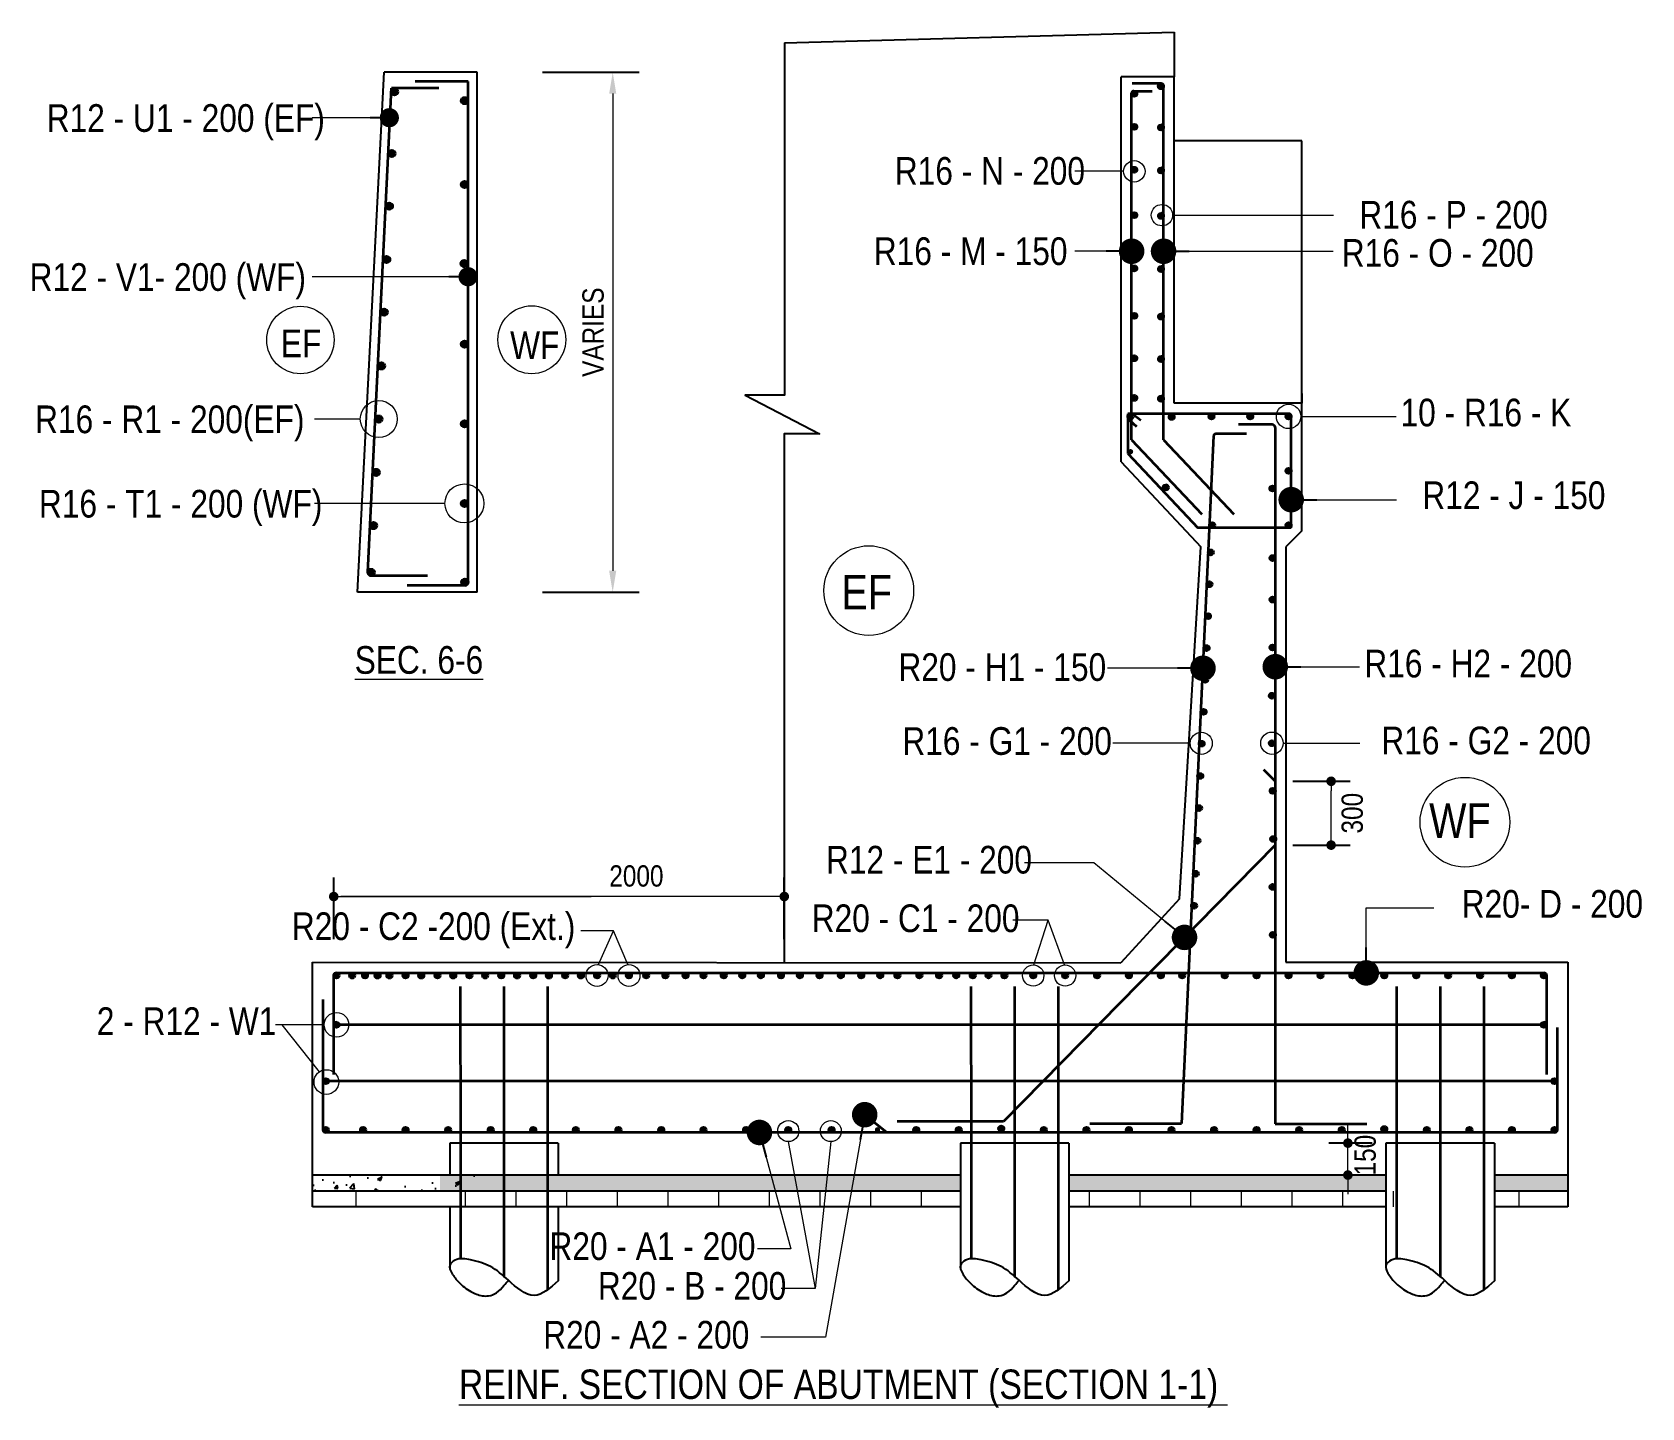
# Model space of a CAD drawing. Header units: millimetres. Extents: x -44822 to 222670, y -173707 to 25116.
# Drawn here: x 192513 to 200079, y 16215 to 22678 of the extents above; entities that cross this region are included whole.
import ezdxf

# ---------------------------------------------------------------- set-up
doc = ezdxf.new("R2010")
doc.units = ezdxf.units.MM
doc.header["$LTSCALE"] = 5
doc.header["$PDMODE"] = 2
doc.linetypes.add('DASHEDX2', pattern=[38.1, 25.4, -12.7])
doc.layers.add('Abutment W Line', color=200, linetype='Continuous')
doc.layers.add('Hatching', color=35, linetype='Continuous')
for name, color, linetype, lineweight in [('Ber', 12, 'Continuous', 35), ('Dimision', 4, 'Continuous', 13), ('Text', 7, 'Continuous', 0)]:
    doc.layers.add(name, color=color, linetype=linetype, lineweight=lineweight)
doc.styles.get("Standard").update_dxf_attribs({"font": 'ARIALN.TTF'})
doc.dimstyles.new('ISO-25', dxfattribs={"dimtxt": 75, "dimasz": 45, "dimexe": 125, "dimexo": 75.625, "dimgap": 60, "dimtad": 1, "dimdec": 0, "dimtxsty": 'Standard', "dimblk": 'DOT', "dimcen": 52.5, "dimclrd": 256, "dimclre": 256, "dimclrt": 256, "dimadec": 0, "dimazin": 0, "dimtfac": 1, "dimtdec": 0, "dimtix": 1, "dimtmove": 0, "dimatfit": 3, "dimldrblk": 'DOT', "dimfxl": 1, "dimlwd": -1, "dimarcsym": 0})

# ---------------------------------------------------------------- blocks, each defined once
blk = doc.blocks.new('_Dot')
at = {"color": 0, "linetype": 'ByBlock', "lineweight": -2}
blk.add_line((-0.5, 0), (-1, 0), dxfattribs=at)
at = {"color": 0, "linetype": 'ByBlock', "const_width": 0.5}
blk.add_lwpolyline([(-0.25, 0, 1), (0.25, 0, 1)], format="xyb", close=True, dxfattribs=at)
blk = doc.blocks.new('*D211')
at = {"layer": 'Defpoints', "color": 0, "lineweight": 50, "ltscale": 5, "transparency": 16777216}
for p in [(198697.2, 17458.4), (198830.9, 17458.4), (198830.9, 17308.4)]:
    blk.add_point(p, dxfattribs=at)
at = {"layer": 'Dimision', "ltscale": 5, "transparency": 16777216}
for p, q in [((198697.2, 17503.4), (198697.2, 17548.4)), ((198697.2, 17308.4), (198697.2, 17458.4)), ((198697.2, 17263.4), (198697.2, 17218.4))]:
    blk.add_line(p, q, dxfattribs=at)
at = {"layer": 'Dimision', "lineweight": -2, "ltscale": 5, "transparency": 16777216}
for p, q in [((198810.9, 17458.4), (198607.2, 17458.4)), ((198810.9, 17308.4), (198607.2, 17308.4))]:
    blk.add_line(p, q, dxfattribs=at)
at = {"layer": 'Dimision', "ltscale": 5, "transparency": 16777216, "xscale": 45, "yscale": 45, "zscale": 45}
for p, rotation in [((198697.2, 17458.4), 270), ((198697.2, 17308.4), 90)]:
    blk.add_blockref('_Dot', p, dxfattribs=dict(at, rotation=rotation))
at = {"layer": 'Dimision', "ltscale": 5, "transparency": 16777216, "insert": (198778.9, 17402.1), "char_height": 100, "attachment_point": 5, "rotation": 90}
blk.add_mtext('150', dxfattribs=at)
blk = doc.blocks.new('*D212')
at = {"layer": 'Defpoints', "color": 0, "lineweight": 50, "ltscale": 5, "transparency": 16777216}
for p in [(198418.6, 19158.7), (198618.4, 19158.7), (198418.6, 18858.7)]:
    blk.add_point(p, dxfattribs=at)
at = {"layer": 'Dimision', "lineweight": -2, "ltscale": 5, "transparency": 16777216}
for p, q in [((198438.6, 19158.7), (198708.4, 19158.7)), ((198438.6, 18858.7), (198708.4, 18858.7))]:
    blk.add_line(p, q, dxfattribs=at)
at = {"layer": 'Dimision', "ltscale": 5, "transparency": 16777216}
blk.add_line((198618.4, 18903.7), (198618.4, 19113.7), dxfattribs=at)
at = {"layer": 'Dimision', "ltscale": 5, "transparency": 16777216, "xscale": 45, "yscale": 45, "zscale": 45}
for p, rotation in [((198618.4, 19158.7), 90), ((198618.4, 18858.7), 270)]:
    blk.add_blockref('_Dot', p, dxfattribs=dict(at, rotation=rotation))
at = {"layer": 'Dimision', "ltscale": 5, "transparency": 16777216, "insert": (198718.2, 19008.7), "char_height": 100, "attachment_point": 5, "rotation": 90}
blk.add_mtext('300', dxfattribs=at)
blk = doc.blocks.new('*D215')
at = {"layer": 'Defpoints', "color": 0, "lineweight": 50, "ltscale": 5, "transparency": 16777216}
for p in [(196048.3, 18617.1), (193930.9, 18247.2), (196048.3, 18307)]:
    blk.add_point(p, dxfattribs=at)
at = {"layer": 'Dimision', "lineweight": -2, "ltscale": 5, "transparency": 16777216}
for p, q in [((193930.9, 18417.1), (193930.9, 18707.1)), ((196048.3, 18417.1), (196048.3, 18707.1))]:
    blk.add_line(p, q, dxfattribs=at)
at = {"layer": 'Dimision', "ltscale": 5, "transparency": 16777216}
for p, q in [((193975.9, 18617.1), (195140.3, 18617.1)), ((196003.3, 18617.1), (195566.2, 18617.1))]:
    blk.add_line(p, q, dxfattribs=at)
at = {"layer": 'Dimision', "ltscale": 5, "transparency": 16777216, "xscale": 45, "yscale": 45, "zscale": 45, "rotation": 180}
blk.add_blockref('_Dot', (193930.9, 18617.1), dxfattribs=at)
at = {"layer": 'Dimision', "ltscale": 5, "transparency": 16777216, "xscale": 45, "yscale": 45, "zscale": 45}
blk.add_blockref('_Dot', (196048.3, 18617.1), dxfattribs=at)
at = {"layer": 'Dimision', "ltscale": 5, "transparency": 16777216, "insert": (195353.3, 18713.2), "char_height": 100, "attachment_point": 5}
blk.add_mtext('2000', dxfattribs=at)
blk = doc.blocks.new('*D237')
at = {"layer": 'Defpoints', "color": 0, "lineweight": 50, "transparency": 16777216}
for p in [(194836, 22490), (194836, 20047.6), (195241.9, 20047.6)]:
    blk.add_point(p, dxfattribs=at)
at = {"layer": 'Dimision', "lineweight": -2, "transparency": 16777216}
for p, q in [((194911.6, 22490), (195366.9, 22490)), ((194911.6, 20047.6), (195366.9, 20047.6))]:
    blk.add_line(p, q, dxfattribs=at)
at = {"layer": 'Dimision', "transparency": 16777216}
blk.add_line((195241.9, 22390), (195241.9, 20147.6), dxfattribs=at)
at = {"layer": 'Dimision', "lineweight": 50, "transparency": 16777216}
for points in [[(195225.2, 22390), (195258.6, 22390), (195241.9, 22490)], [(195225.2, 20147.6), (195258.6, 20147.6), (195241.9, 20047.6)]]:
    blk.add_solid(points, dxfattribs=at)
at = {"layer": 'Dimision', "transparency": 16777216, "insert": (195150.1, 21268.8), "char_height": 100, "attachment_point": 5, "rotation": 90}
blk.add_mtext('VARIES ', dxfattribs=at)

msp = doc.modelspace()

# ---------------------------------------------------------------- hatches: boundary and pattern name
at = {"layer": 'Ber', "ltscale": 5}
for points in [[(194232.1, 22398.6, -1), (194200.8, 22398.6), (194200.9, 22400.1, -0.951986)], [(194560.7, 22356.7, -1), (194529.5, 22356.7), (194529.5, 22358.2, -0.951986)], [(194219.6, 22108.2, -1), (194188.3, 22108.2), (194188.4, 22109.7, -0.951986)], [(194560.7, 21962.9, -1), (194529.5, 21962.9), (194529.5, 21964.4, -0.951986)], [(194207.4, 21860.8, -1), (194176.1, 21860.8), (194176.2, 21862.3, -0.951986)], [(194195, 21610.1, -1), (194163.8, 21610.1), (194163.9, 21611.6, -0.951986)], [(194560, 21591, -1), (194528.8, 21591), (194528.9, 21592.6, -0.951986)], [(194182.8, 21362.5, -1), (194151.6, 21362.5), (194151.7, 21364, -0.951986)], [(194560.7, 21212.9, -1), (194529.5, 21212.9), (194529.5, 21214.4, -0.951986)], [(194170.4, 21110.1, -1), (194139.2, 21110.1), (194139.2, 21111.6, -0.951986)], [(194158.2, 20860.8, -1), (194126.9, 20860.8), (194127, 20862.3, -0.951986)], [(194560.7, 20837.9, -1), (194529.5, 20837.9), (194529.5, 20839.4, -0.951986)], [(194145.8, 20610.1, -1), (194114.6, 20610.1), (194114.6, 20611.6, -0.951986)], [(194560.6, 20464.3, -1), (194529.3, 20464.3), (194529.4, 20465.8, -0.951986)], [(194133.5, 20360, -1), (194102.3, 20360), (194102.3, 20361.6, -0.951986)], [(194122.7, 20140.5, -1), (194091.5, 20140.5), (194091.5, 20142, -0.951986)], [(194562, 20094.4, -1), (194530.8, 20094.4), (194530.8, 20096, -0.951986)]]:
    msp.add_hatch(color=256, dxfattribs=at).paths.add_polyline_path(points)
at = {"layer": 'Ber'}
for points in [[(197680.5, 22389, -1), (197705.5, 22389, -1)], [(197805.9, 22424.2, -1), (197830.9, 22424.2, -1)], [(197811.4, 22426.7, -1), (197830.4, 22426.7, -1)], [(197681, 22233.9, -1), (197706, 22233.9, -1)], [(197806.4, 22230.5, -1), (197831.4, 22230.5, -1)], [(197811.9, 22233, -1), (197830.9, 22233, -1)], [(197681, 22032, -1), (197706, 22032, -1)], [(197806.4, 22028.5, -1), (197831.4, 22028.5, -1)], [(197811.9, 22031, -1), (197830.9, 22031, -1)], [(197681, 21818.7, -1), (197706, 21818.7, -1)], [(197806.4, 21815.3, -1), (197831.4, 21815.3, -1)], [(197811.9, 21817.8, -1), (197830.9, 21817.8, -1)], [(197681, 21568.7, -1), (197706, 21568.7, -1)], [(197806.4, 21565.3, -1), (197831.4, 21565.3, -1)], [(197811.9, 21567.8, -1), (197830.9, 21567.8, -1)], [(197681, 21345.5, -1), (197706, 21345.5, -1)], [(197806.4, 21342.1, -1), (197831.4, 21342.1, -1)], [(197811.9, 21344.6, -1), (197830.9, 21344.6, -1)], [(197681, 21146.2, -1), (197706, 21146.2, -1)], [(197806.4, 21142.7, -1), (197831.4, 21142.7, -1)], [(197811.9, 21145.2, -1), (197830.9, 21145.2, -1)], [(197681, 20959.9, -1), (197706, 20959.9, -1)], [(197806.4, 20956.4, -1), (197831.4, 20956.4, -1)], [(197811.9, 20958.9, -1), (197830.9, 20958.9, -1)], [(197662.5, 20872.9, -1), (197687.5, 20872.9, -1)], [(197856.5, 20870.4, -1), (197881.5, 20870.4, -1)], [(198043.7, 20872.9, -1), (198068.7, 20872.9, -1)], [(198046.7, 20872.9, -1), (198065.7, 20872.9, -1)], [(198225.7, 20872.9, -1), (198250.7, 20872.9, -1)], [(198228.7, 20872.9, -1), (198247.7, 20872.9, -1)], [(198405.9, 20872.9, -1), (198430.9, 20872.9, -1)], [(197663.2, 20707.3, -1), (197688.2, 20707.3, -1)], [(198405.9, 20617.2, -1), (198430.9, 20617.2, -1)], [(197828.4, 20539.2, -1), (197853.4, 20539.2, -1)], [(198329.9, 20534.4, -1), (198354.9, 20534.4, -1)], [(198046.6, 20362, -1), (198071.6, 20362, -1)], [(198405.9, 20361.4, -1), (198430.9, 20361.4, -1)], [(198040.6, 20234.3, -1), (198065.6, 20234.3, -1)], [(198331.1, 20207.4, -1), (198356.1, 20207.4, -1)], [(198034, 20084.4, -1), (198059, 20084.4, -1)], [(198331.1, 20012.5, -1), (198356.1, 20012.5, -1)], [(198027.3, 19934.5, -1), (198052.3, 19934.5, -1)], [(198020.6, 19784.6, -1), (198045.6, 19784.6, -1)], [(198331.1, 19787.4, -1), (198356.1, 19787.4, -1)], [(198013.8, 19635.5, -1), (198038.8, 19635.5, -1)], [(198328, 19560.5, -1), (198353, 19560.5, -1)], [(198006.5, 19485.2, -1), (198031.5, 19485.2, -1)], [(197997.5, 19335.4, -1), (198022.5, 19335.4, -1)], [(198328, 19337.4, -1), (198353, 19337.4, -1)], [(197990.7, 19183.5, -1), (198015.7, 19183.5, -1)], [(198331.3, 19113.9, -1), (198356.3, 19113.9, -1)], [(197985.8, 19033.1, -1), (198010.8, 19033.1, -1)], [(197977.9, 18879.6, -1), (198002.9, 18879.6, -1)], [(198333.8, 18887.5, -1), (198358.8, 18887.5, -1)], [(197970.3, 18724.5, -1), (197995.3, 18724.5, -1)], [(198330.4, 18662.4, -1), (198355.4, 18662.4, -1)], [(197962, 18574.1, -1), (197987, 18574.1, -1)], [(198332.6, 18437.4, -1), (198357.6, 18437.4, -1)], [(193930.9, 18245.9, -1), (193955.9, 18245.9, -1)], [(194004.9, 18245.4, -1), (194029.9, 18245.4, -1)], [(194065.2, 18245.9, -1), (194090.2, 18245.9, -1)], [(194124.3, 18245.4, -1), (194149.3, 18245.4, -1)], [(194179.9, 18245.4, -1), (194204.9, 18245.4, -1)], [(194255.9, 18245.9, -1), (194280.9, 18245.9, -1)], [(194329.9, 18245.4, -1), (194354.9, 18245.4, -1)], [(194405.9, 18245.9, -1), (194430.9, 18245.9, -1)], [(194479.9, 18245.4, -1), (194504.9, 18245.4, -1)], [(194555.9, 18245.9, -1), (194580.9, 18245.9, -1)], [(194629.9, 18245.4, -1), (194654.9, 18245.4, -1)], [(194705.9, 18245.9, -1), (194730.9, 18245.9, -1)], [(194779.9, 18245.4, -1), (194804.9, 18245.4, -1)], [(194855.9, 18245.9, -1), (194880.9, 18245.9, -1)], [(194929.9, 18245.4, -1), (194954.9, 18245.4, -1)], [(195005.9, 18245.9, -1), (195030.9, 18245.9, -1)], [(195079.9, 18245.4, -1), (195104.9, 18245.4, -1)], [(195155.9, 18245.9, -1), (195180.9, 18245.9, -1)], [(195229.9, 18245.4, -1), (195254.9, 18245.4, -1)], [(195305.9, 18245.9, -1), (195330.9, 18245.9, -1)], [(195386.7, 18245.9, -1), (195411.7, 18245.9, -1)], [(195476.8, 18245.9, -1), (195501.8, 18245.9, -1)], [(195572.1, 18245.9, -1), (195597.1, 18245.9, -1)], [(195655.9, 18245.9, -1), (195680.9, 18245.9, -1)], [(195751.2, 18245.9, -1), (195776.2, 18245.9, -1)], [(195838.5, 18246.4, -1), (195863.5, 18246.4, -1)], [(195926, 18246.4, -1), (195951, 18246.4, -1)], [(196020.4, 18246, -1), (196045.4, 18246, -1)], [(196109.6, 18246.4, -1), (196134.6, 18246.4, -1)], [(196201.8, 18246, -1), (196226.8, 18246, -1)], [(196302.1, 18246.4, -1), (196327.1, 18246.4, -1)], [(196397.6, 18246, -1), (196422.6, 18246, -1)], [(196487, 18246.4, -1), (196512, 18246.4, -1)], [(196567.4, 18246, -1), (196592.4, 18246, -1)], [(196670.7, 18246.4, -1), (196695.7, 18246.4, -1)], [(196763.5, 18245.9, -1), (196788.5, 18245.9, -1)], [(196844.1, 18246.4, -1), (196869.1, 18246.4, -1)], [(196921.5, 18245.9, -1), (196946.5, 18245.9, -1)], [(196995.6, 18246.4, -1), (197020.6, 18246.4, -1)], [(197070.1, 18246, -1), (197095.1, 18246, -1)], [(197205.9, 18245.9, -1), (197230.9, 18245.9, -1)], [(197355.9, 18245.9, -1), (197380.9, 18245.9, -1)], [(197505.9, 18245.9, -1), (197530.9, 18245.9, -1)], [(197655.9, 18245.9, -1), (197680.9, 18245.9, -1)], [(197805.9, 18245.9, -1), (197830.9, 18245.9, -1)], [(197905.9, 18245.9, -1), (197930.9, 18245.9, -1)], [(198105.9, 18245.9, -1), (198130.9, 18245.9, -1)], [(198255.9, 18245.9, -1), (198280.9, 18245.9, -1)], [(198405.9, 18245.9, -1), (198430.9, 18245.9, -1)], [(198555.9, 18245.9, -1), (198580.9, 18245.9, -1)], [(198705.9, 18245.9, -1), (198730.9, 18245.9, -1)], [(198855.9, 18245.9, -1), (198880.9, 18245.9, -1)], [(199005.9, 18245.9, -1), (199030.9, 18245.9, -1)], [(199155.9, 18245.9, -1), (199180.9, 18245.9, -1)], [(199305.9, 18245.9, -1), (199330.9, 18245.9, -1)], [(199455.9, 18245.9, -1), (199480.9, 18245.9, -1)], [(199605.9, 18245.9, -1), (199630.9, 18245.9, -1)], [(193956.4, 18014.4, -1), (193931.4, 18014.4, -1)], [(199605.4, 18014.4, 1), (199630.4, 18014.4, 1)], [(193906.7, 17749.8, -1), (193881.7, 17749.8, -1)], [(199655.1, 17749.8, 1), (199680.1, 17749.8, 1)], [(193880.9, 17521, -1), (193905.9, 17521, -1)], [(194055.9, 17521, -1), (194080.9, 17521, -1)], [(194255.9, 17521, -1), (194280.9, 17521, -1)], [(194455.9, 17521, -1), (194480.9, 17521, -1)], [(194655.9, 17521, -1), (194680.9, 17521, -1)], [(194855.9, 17521, -1), (194880.9, 17521, -1)], [(195055.9, 17521, -1), (195080.9, 17521, -1)], [(195255.9, 17521, -1), (195280.9, 17521, -1)], [(195457.9, 17521, -1), (195482.9, 17521, -1)], [(195655.9, 17521, -1), (195680.9, 17521, -1)], [(195855.9, 17521, -1), (195880.9, 17521, -1)], [(196054.5, 17521, -1), (196079.5, 17521, -1)], [(196258.4, 17521, -1), (196283.4, 17521, -1)], [(196473.9, 17521, -1), (196498.9, 17521, -1)], [(196655.9, 17520.9, -1), (196680.9, 17520.9, -1)], [(196855.9, 17520.9, -1), (196880.9, 17520.9, -1)], [(197055.9, 17526.9, -1), (197080.9, 17526.9, -1)], [(197255.9, 17521, -1), (197280.9, 17521, -1)], [(197455.9, 17521, -1), (197480.9, 17521, -1)], [(197655.9, 17521, -1), (197680.9, 17521, -1)], [(197855.9, 17521, -1), (197880.9, 17521, -1)], [(198055.9, 17521, -1), (198080.9, 17521, -1)], [(198255.9, 17521, -1), (198280.9, 17521, -1)], [(198455.9, 17521, -1), (198480.9, 17521, -1)], [(198655.9, 17521, -1), (198680.9, 17521, -1)], [(198855.9, 17524.8, -1), (198880.9, 17524.8, -1)], [(199055.9, 17521, -1), (199080.9, 17521, -1)], [(199255.9, 17521, -1), (199280.9, 17521, -1)], [(199455.9, 17521, -1), (199480.9, 17521, -1)], [(199655.9, 17521, -1), (199680.9, 17521, -1)]]:
    msp.add_hatch(color=256, dxfattribs=at).paths.add_polyline_path(points)
at = {"layer": 'Dimision'}
h = msp.add_hatch(dxfattribs=at)
h.set_pattern_fill('LINE', scale=75, angle=90, style=0)
h.set_pattern_definition([(90, (112596.5, 5377.64), (-238.125, 1e-14), [])])
h.paths.add_polyline_path([(194175.9, 17233.4), (194225.9, 17233.4), (194225.9, 17158.4), (194175.9, 17158.4), (193830.9, 17158.4), (193830.9, 17233.4)])
h = msp.add_hatch(dxfattribs=at)
h.set_pattern_fill('LINE', scale=75, angle=90, style=0)
h.set_pattern_definition([(90, (112396.5, 5377.64), (-238.125, 1e-14), [])])
h.paths.add_polyline_path([(196224.3, 17233.4), (196211.2, 17158.4), (194885.9, 17158.4), (194317.8, 17158.4), (194317.8, 17233.4), (194885.9, 17233.4)])
h.paths.add_polyline_path([(196875.9, 17233.4), (196875.9, 17158.4), (196314.8, 17158.4), (196350.4, 17233.4)])
h.paths.add_polyline_path([(196211.2, 17158.4), (196224.3, 17233.4), (196350.4, 17233.4), (196314.8, 17158.4)])
h = msp.add_hatch(dxfattribs=at)
h.set_pattern_fill('LINE', scale=75, angle=90, style=0)
h.set_pattern_definition([(90, (111996.5, 5377.64), (-238.125, 1e-14), [])])
h.paths.add_polyline_path([(197385.9, 17158.4), (197385.9, 17233.4), (198975.9, 17233.4), (198975.9, 17158.4)])
at = {"layer": 'Hatching'}
h = msp.add_hatch(dxfattribs=at)
h.set_pattern_fill('AR-CONC', color=256, style=0)
h.set_pattern_definition([(50, (112596.5, 5377.64), (182.18467, -15.93909), [19.05, -209.55]), (355, (112596.5, 5377.64), (-35.24283, 191.05664), [15.24, -167.64]), (100.451, (112611.68, 5376.31), (146.9425, 175.1167), [16.19, -178.09]), (46.1842, (112596.5, 5428.44), (271.07904, -42.0423), [28.575, -314.325]), (96.6356, (112619.1, 5424.93), (237.4042, 247.42556), [24.285, -267.135]), (351.184, (112596.5, 5428.44), (237.4046, 247.4251), [22.86, -251.46]), (21, (112621.9, 5415.74), (151.61488, -102.26552), [19.05, -209.55]), (326, (112621.9, 5415.74), (61.80203, 184.18797), [15.24, -167.64]), (71.4514, (112634.54, 5407.22), (213.4165, 81.92286), [16.19, -178.09]), (37.5, (112596.5, 5377.64), (3.088603, 84.55504), [0, -165.608, 0, -170.18, 0, -168.275]), (7.5, (112596.5, 5377.64), (66.81966, 100.18057), [0, -97.028, 0, -161.798, 0, -64.135]), (327.5, (112539.86, 5377.64), (135.590595, -5.728744), [0, -63.5, 0, -198.12, 0, -262.89]), (317.5, (112514.46, 5377.64), (148.12918, 25.42649), [0, -82.55, 0, -131.572, 0, -186.69])])
h.paths.add_polyline_path([(194175.9, 17308.4), (194225.9, 17308.4), (194225.9, 17233.4), (194175.9, 17233.4), (193830.9, 17233.4), (193830.9, 17308.4)])
h.paths.add_polyline_path([(194430.9, 17308.4), (194430.9, 17233.4), (194225.9, 17233.4), (194225.9, 17308.4)])
h.paths.add_polyline_path([(194635.9, 17308.4), (194635.9, 17233.4), (194430.9, 17233.4), (194430.9, 17308.4)])
h = msp.add_hatch(dxfattribs=at)
h.set_pattern_fill('AR-CONC', color=256, style=0)
h.set_pattern_definition([(50, (137018.4, 10155.16), (182.18467, -15.9391), [19.05, -209.55]), (355, (137018.4, 10155.16), (-35.2428, 191.05664), [15.24, -167.64]), (100.451, (137033.58, 10153.83), (146.9425, 175.1167), [16.19, -178.09]), (46.1842, (137018.4, 10205.96), (271.07904, -42.0423), [28.575, -314.325]), (96.6356, (137041, 10202.46), (237.4042, 247.4256), [24.285, -267.135]), (351.184, (137018.4, 10205.96), (237.4046, 247.4251), [22.86, -251.46]), (21, (137043.8, 10193.26), (151.61488, -102.26552), [19.05, -209.55]), (326, (137043.8, 10193.26), (61.80203, 184.18797), [15.24, -167.64]), (71.4514, (137056.43, 10184.74), (213.4165, 81.92286), [16.19, -178.09]), (37.5, (137018.4, 10155.16), (3.0886, 84.55504), [0, -165.608, 0, -170.18, 0, -168.275]), (7.5, (137018.4, 10155.16), (66.81966, 100.18057), [0, -97.028, 0, -161.798, 0, -64.135]), (327.5, (136961.76, 10155.16), (135.590595, -5.728744), [0, -63.5, 0, -198.12, 0, -262.89]), (317.5, (136936.36, 10155.16), (148.12918, 25.4265), [0, -82.55, 0, -131.572, 0, -186.69])])
h.paths.add_polyline_path([(197385.9, 17233.4), (197385.9, 17308.4), (198875.9, 17308.4), (198875.9, 17233.4)])
h.paths.add_polyline_path([(199730.9, 17308.4), (199730.9, 17233.4), (199385.9, 17233.4), (199385.9, 17308.4)])
h.paths.add_polyline_path([(194430.9, 17233.4), (194430.9, 17308.4), (196285.9, 17308.4), (196285.9, 17233.4)])
h.paths.add_polyline_path([(196875.9, 17308.4), (196875.9, 17233.4), (196285.9, 17233.4), (196285.9, 17308.4)])

# ---------------------------------------------------------------- linework, layer by layer
at = {"layer": 'Abutment W Line'}
for p, q in [((196050.1, 22627.9), (197880.9, 22678.4)), ((197880.9, 22678.4), (197880.9, 22508.4)), ((194042.4, 20047.6), (194167.4, 22490)), ((194604.9, 22490), (194167.4, 22490)), ((194604.9, 20047.6), (194604.9, 22490)), ((197880.9, 22508.4), (197880.9, 22468.4)), ((197630.9, 20660.4), (197630.9, 22468.4)), ((198480.9, 22168.4), (197880.9, 22168.4)), ((198480.9, 20935.4), (198480.9, 22168.4)), ((198480.9, 20980.4), (198480.9, 20935.4)), ((198480.9, 20935.4), (197880.9, 20935.4)), ((198480.9, 20335.4), (198480.9, 20935.4)), ((197630.9, 20660.4), (198005.9, 20260.4)), ((198480.9, 20335.4), (198405.9, 20260.4)), ((197905.9, 18605.8), (198005.9, 20260.4)), ((198405.9, 20260.4), (198405.9, 18308.4)), ((194604.9, 20047.6), (194042.4, 20047.6)), ((197905.9, 18605.8), (197630.6, 18305.8)), ((193830.9, 18308.4), (197630.6, 18305.8)), ((193830.9, 17158.4), (193830.9, 18308.4)), ((198405.9, 18308.4), (199730.9, 18308.4)), ((199730.9, 18308.4), (199730.9, 17158.4)), ((194985.9, 17458.4), (194475.9, 17458.4)), ((194475.9, 17458.4), (194475.9, 17308.4)), ((194985.9, 17458.4), (194985.9, 17308.4)), ((197385.9, 17458.4), (196875.9, 17458.4)), ((196875.9, 17458.4), (196875.9, 16870.6)), ((197385.9, 17458.4), (197385.9, 16811.5)), ((199385.9, 17458.4), (198875.9, 17458.4)), ((198875.9, 17458.4), (198875.9, 16870.6)), ((199385.9, 17458.4), (199385.9, 16811.5)), ((194475.9, 17308.4), (193830.9, 17308.4)), ((196875.9, 17308.4), (194685.9, 17308.4)), ((198875.9, 17308.4), (197385.9, 17308.4)), ((199730.9, 17308.4), (199385.9, 17308.4)), ((194475.9, 17233.4), (193830.9, 17233.4)), ((196875.9, 17233.4), (194685.9, 17233.4)), ((198875.9, 17233.4), (197385.9, 17233.4)), ((199730.9, 17233.4), (199385.9, 17233.4)), ((194175.9, 17158.4), (193830.9, 17158.4)), ((194475.9, 17158.4), (194475.9, 16870.6)), ((196875.9, 17158.4), (194685.9, 17158.4)), ((194985.9, 17158.4), (194985.9, 16811.5)), ((198875.9, 17158.4), (197385.9, 17158.4)), ((199730.9, 17158.4), (199385.9, 17158.4))]:
    msp.add_line(p, q, dxfattribs=at)
at = {"layer": 'Abutment W Line', "linetype": 'DASHEDX2', "ltscale": 0.02}
for p, q in [((197880.9, 22468.4), (197630.9, 22468.4)), ((197880.9, 22168.4), (197880.9, 22468.4)), ((197880.9, 20935.4), (197880.9, 22168.4))]:
    msp.add_line(p, q, dxfattribs=at)
at = {"layer": 'Abutment W Line'}
for points in [[(196050.1, 22627.9), (196050.1, 20973.2), (195864.2, 20973.2), (196213.6, 20790.6), (196048.3, 20790.6), (196048.3, 18307)], [(194985.9, 17308.4), (194475.9, 17308.4)], [(194985.9, 17233.4), (194475.9, 17233.4)], [(194685.9, 17158.4), (194175.9, 17158.4)]]:
    msp.add_lwpolyline(points, dxfattribs=at)
for points in [[(194985.9, 16811.5), (194872.6, 16743.1), (194751.9, 16813.8), (194667.3, 16878.5), (194574.3, 16909.8), (194500.8, 16908.8), (194475.9, 16883.9), (194485.5, 16847.9), (194518.2, 16804.9), (194574.8, 16761.4), (194628.9, 16741.5), (194658.9, 16741), (194695, 16755.7), (194730.9, 16788.9), (194751.9, 16813.8)], [(197385.9, 16811.5), (197272.6, 16743.1), (197151.9, 16813.8), (197067.3, 16878.5), (196974.3, 16909.8), (196900.8, 16908.8), (196875.9, 16883.9), (196885.5, 16847.9), (196918.2, 16804.9), (196974.8, 16761.4), (197028.9, 16741.5), (197058.9, 16741), (197095, 16755.7), (197130.9, 16788.9), (197151.9, 16813.8)], [(199385.9, 16811.5), (199272.6, 16743.1), (199151.9, 16813.8), (199067.3, 16878.5), (198974.3, 16909.8), (198900.8, 16908.8), (198875.9, 16883.9), (198885.5, 16847.9), (198918.2, 16804.9), (198974.8, 16761.4), (199028.9, 16741.5), (199058.9, 16741), (199095, 16755.7), (199130.9, 16788.9), (199151.9, 16813.8)]]:
    msp.add_spline(points, degree=3, dxfattribs=at)
at = {"layer": 'Ber'}
for p, q in [((194091.5, 20141.2), (194202, 22415.6)), ((194424.1, 22415.6), (194202, 22415.6)), ((194562, 22446.3), (194313, 22446.3)), ((194562, 20094.4), (194562, 22446.3)), ((197818.4, 22436.7), (197682.8, 22436.7)), ((197693.4, 22401.5), (197777.3, 22401.5)), ((197830.9, 20763.8), (197830.9, 22424.2)), ((197680.9, 20763.7), (197680.9, 22389)), ((198418.4, 20885.4), (197662.5, 20885.4)), ((198340.9, 20835.4), (198183.1, 20835.4)), ((198355.9, 20820.4), (198355.9, 17548.6)), ((198430.9, 20348.9), (198430.9, 20872.9)), ((197680.9, 20763.7), (198010.8, 20413.1)), ((197830.9, 20763.8), (198160.8, 20413.1)), ((198066.3, 20781.2), (197915.8, 17550.3)), ((198220.7, 20791.2), (198076.3, 20791.2)), ((197662.5, 20699.5), (197992.3, 20348.9)), ((198430.9, 20348.9), (197992.3, 20348.9)), ((194371.1, 20124.8), (194107.1, 20124.8)), ((194546.4, 20078.8), (194275.7, 20078.8)), ((198355.9, 19158.7), (198302.8, 19211.7)), ((198355.9, 18858.7), (197078.5, 17559.8)), ((193930.9, 17781.6), (193930.9, 18245.9)), ((193943.4, 18258.4), (199618.4, 18258.4)), ((199630.9, 18245.9), (199630.9, 17781.6)), ((194730.9, 18193.9), (194730.9, 16832.5)), ((197130.9, 18193.9), (197130.9, 16832.5)), ((199130.9, 18193.7), (199130.9, 16832.5)), ((193880.9, 17521), (193880.9, 18132.8)), ((199617.9, 18014.4), (193943.9, 18014.4)), ((199680.9, 18002.1), (199680.9, 17521)), ((199667.6, 17749.8), (193894.2, 17749.8)), ((196530.9, 17508.5), (196408.9, 17606)), ((197078.5, 17559.8), (196578.8, 17559.8)), ((199668.4, 17508.5), (193893.4, 17508.5)), ((197484.7, 17550.3), (197915.8, 17550.3)), ((198355.9, 17548.6), (198786.9, 17548.6))]:
    msp.add_line(p, q, dxfattribs=at)
msp.add_lwpolyline([(197724.8, 20854.1), (197689.9, 20880.3, 0.459095), (197666, 20879.6, 0.453825), (197670.2, 20856.1), (197703, 20825)], format="xyb", dxfattribs=at)
for points in [[(197662.5, 20885.4), (197662.5, 20699.5)], [(194525.5, 18194.4), (194525.9, 17458.4), (194525.9, 16915.3)], [(194936.2, 18194.4), (194935.9, 17458.4), (194935.9, 16768.9)], [(196925.5, 18194.4), (196925.9, 17458.4), (196925.9, 16915.3)], [(197336.2, 18194.4), (197335.9, 17458.4), (197335.9, 16768.9)], [(198925.5, 18194.4), (198925.9, 17458.4), (198925.9, 16915.3)], [(199336.2, 18194.4), (199335.9, 17458.4), (199335.9, 16768.9)]]:
    msp.add_lwpolyline(points, dxfattribs=at)
at = {"layer": 'Ber', "ltscale": 5}
for centre in [(194216.5, 22398.6), (194545.1, 22356.7), (194203.9, 22108.2), (194545.1, 21962.9), (194191.8, 21860.8), (194179.4, 21610.1), (194544.4, 21591), (194167.2, 21362.5), (194545.1, 21212.9), (194154.8, 21110.1), (194142.5, 20860.8), (194545.1, 20837.9), (194130.2, 20610.1), (194545, 20464.3), (194117.9, 20360), (194107.1, 20140.5), (194546.4, 20094.4)]:
    msp.add_circle(centre, 15.6, dxfattribs=at)
at = {"layer": 'Ber'}
for centre, radius in [((197693, 22389), 12.5), ((197818.4, 22424.2), 12.5), ((197820.9, 22426.7), 9.5), ((197693.5, 22233.9), 12.5), ((197818.9, 22230.5), 12.5), ((197821.4, 22233), 9.5), ((197693.5, 22032), 12.5), ((197818.9, 22028.5), 12.5), ((197821.4, 22031), 9.5), ((197693.5, 21818.7), 12.5), ((197818.9, 21815.3), 12.5), ((197821.4, 21817.8), 9.5), ((197693.5, 21568.7), 12.5), ((197818.9, 21565.3), 12.5), ((197821.4, 21567.8), 9.5), ((197693.5, 21345.5), 12.5), ((197818.9, 21342.1), 12.5), ((197821.4, 21344.6), 9.5), ((197693.5, 21146.2), 12.5), ((197818.9, 21142.7), 12.5), ((197821.4, 21145.2), 9.5), ((197693.5, 20959.9), 12.5), ((197818.9, 20956.4), 12.5), ((197821.4, 20958.9), 9.5), ((197675, 20872.9), 12.5), ((197869, 20870.4), 12.5), ((198056.2, 20872.9), 12.5), ((198056.2, 20872.9), 9.5), ((198238.2, 20872.9), 12.5), ((198238.2, 20872.9), 9.5), ((198418.4, 20872.9), 12.5), ((198418.4, 20617.2), 12.5), ((197840.9, 20539.2), 12.5), ((198342.4, 20534.4), 12.5), ((198059.1, 20362), 12.5), ((198418.4, 20361.4), 12.5), ((198053.1, 20234.3), 12.5), ((198343.6, 20207.4), 12.5), ((198046.5, 20084.4), 12.5), ((198343.6, 20012.5), 12.5), ((198039.8, 19934.5), 12.5), ((198033.1, 19784.6), 12.5), ((198343.6, 19787.4), 12.5), ((198026.3, 19635.5), 12.5), ((198340.5, 19560.5), 12.5), ((198019, 19485.2), 12.5), ((198010, 19335.4), 12.5), ((198340.5, 19337.4), 12.5), ((198003.2, 19183.5), 12.5), ((198343.8, 19113.9), 12.5), ((197998.3, 19033.1), 12.5), ((197990.4, 18879.6), 12.5), ((198346.3, 18887.5), 12.5), ((197982.8, 18724.5), 12.5), ((198342.9, 18662.4), 12.5), ((197974.5, 18574.1), 12.5), ((198345.1, 18437.4), 12.5), ((193943.4, 18245.9), 12.5), ((194017.4, 18245.4), 12.5), ((194077.7, 18245.9), 12.5), ((194136.8, 18245.4), 12.5), ((194192.4, 18245.4), 12.5), ((194268.4, 18245.9), 12.5), ((194342.4, 18245.4), 12.5), ((194418.4, 18245.9), 12.5), ((194492.4, 18245.4), 12.5), ((194568.4, 18245.9), 12.5), ((194642.4, 18245.4), 12.5), ((194718.4, 18245.9), 12.5), ((194792.4, 18245.4), 12.5), ((194868.4, 18245.9), 12.5), ((194942.4, 18245.4), 12.5), ((195018.4, 18245.9), 12.5), ((195092.4, 18245.4), 12.5), ((195168.4, 18245.9), 12.5), ((195242.4, 18245.4), 12.5), ((195318.4, 18245.9), 12.5), ((195399.2, 18245.9), 12.5), ((195489.3, 18245.9), 12.5), ((195584.6, 18245.9), 12.5), ((195668.4, 18245.9), 12.5), ((195763.7, 18245.9), 12.5), ((195851, 18246.4), 12.5), ((195938.5, 18246.4), 12.5), ((196032.9, 18246), 12.5), ((196122.1, 18246.4), 12.5), ((196214.3, 18246), 12.5), ((196314.6, 18246.4), 12.5), ((196410.1, 18246), 12.5), ((196499.5, 18246.4), 12.5), ((196579.9, 18246), 12.5), ((196683.2, 18246.4), 12.5), ((196776, 18245.9), 12.5), ((196856.6, 18246.4), 12.5), ((196934, 18245.9), 12.5), ((197008.1, 18246.4), 12.5), ((197082.6, 18246), 12.5), ((197218.4, 18245.9), 12.5), ((197368.4, 18245.9), 12.5), ((197518.4, 18245.9), 12.5), ((197668.4, 18245.9), 12.5), ((197818.4, 18245.9), 12.5), ((197918.4, 18245.9), 12.5), ((198118.4, 18245.9), 12.5), ((198268.4, 18245.9), 12.5), ((198418.4, 18245.9), 12.5), ((198568.4, 18245.9), 12.5), ((198718.4, 18245.9), 12.5), ((198868.4, 18245.9), 12.5), ((199018.4, 18245.9), 12.5), ((199168.4, 18245.9), 12.5), ((199318.4, 18245.9), 12.5), ((199468.4, 18245.9), 12.5), ((199618.4, 18245.9), 12.5), ((193943.9, 18014.4), 12.5), ((199617.9, 18014.4), 12.5), ((193894.2, 17749.8), 12.5), ((199667.6, 17749.8), 12.5), ((193893.4, 17521), 12.5), ((194068.4, 17521), 12.5), ((194268.4, 17521), 12.5), ((194468.4, 17521), 12.5), ((194668.4, 17521), 12.5), ((194868.4, 17521), 12.5), ((195068.4, 17521), 12.5), ((195268.4, 17521), 12.5), ((195470.4, 17521), 12.5), ((195668.4, 17521), 12.5), ((195868.4, 17521), 12.5), ((196067, 17521), 12.5), ((196270.9, 17521), 12.5), ((196668.4, 17520.9), 12.5), ((196868.4, 17520.9), 12.5), ((197068.4, 17526.9), 12.5), ((197268.4, 17521), 12.5), ((197468.4, 17521), 12.5), ((197668.4, 17521), 12.5), ((197868.4, 17521), 12.5), ((198068.4, 17521), 12.5), ((198268.4, 17521), 12.5), ((198468.4, 17521), 12.5), ((198668.4, 17521), 12.5), ((198868.4, 17524.8), 12.5), ((199068.4, 17521), 12.5), ((199268.4, 17521), 12.5), ((199468.4, 17521), 12.5), ((199668.4, 17521), 12.5)]:
    msp.add_circle(centre, radius, dxfattribs=at)
for centre, radius, start, end in [((197693.4, 22389), 12.5, 90, 180), ((197693.4, 22389), 12.5, 90, 180), ((197693.4, 22389), 12.5, 90, 180), ((197690.9, 22391.5), 10, 90, 180), ((197818.4, 22424.2), 12.5, 0, 90), ((197818.4, 22424.2), 12.5, 0, 90), ((197820.9, 22426.7), 10, 0, 90), ((197818.9, 22230.5), 12.5, 0, 90), ((197821.4, 22233), 10, 0, 90), ((197818.9, 22028.5), 12.5, 0, 90), ((197821.4, 22031), 10, 0, 90), ((197818.9, 21815.3), 12.5, 0, 90), ((197821.4, 21817.8), 10, 0, 90), ((197818.9, 21565.3), 12.5, 0, 90), ((197821.4, 21567.8), 10, 0, 90), ((197818.9, 21342.1), 12.5, 0, 90), ((197821.4, 21344.6), 10, 0, 90), ((197818.9, 21142.7), 12.5, 0, 90), ((197821.4, 21145.2), 10, 0, 90), ((197818.9, 20956.4), 12.5, 0, 90), ((197821.4, 20958.9), 10, 0, 90), ((197869, 20870.4), 12.5, 0, 90), ((197871.5, 20872.9), 10, 0, 90), ((198056.2, 20872.9), 12.5, 0, 90), ((198058.7, 20875.4), 10, 0, 90), ((198238.2, 20872.9), 12.5, 0, 90), ((198240.7, 20875.4), 10, 0, 90), ((198418.4, 20872.9), 12.5, 0, 90), ((198420.9, 20875.4), 10, 0, 90), ((198340.9, 20820.4), 15, 0, 90), ((198076.3, 20781.2), 10, 90, 180), ((197840.9, 20539.2), 12.5, 0, 90), ((194107.1, 20140.5), 15.6, 177.18191, 270), ((194546.4, 20094.4), 15.6, 270, 0), ((193943.4, 18245.9), 12.5, 90, 180), ((199618.4, 18245.9), 12.5, 0, 90), ((193943.9, 18014.4), 12.5, 90, 180), ((199617.9, 18014.4), 12.5, 0, 90), ((193893.4, 17521), 12.5, 180, 270), ((199668.4, 17521), 12.5, 270, 0)]:
    msp.add_arc(centre, radius, start, end, dxfattribs=at)
at = {"layer": 'Dimision'}
for points in [[(194055.6, 20860.8), (193841, 20860.8)], [(194453.5, 20464.3), (193841, 20464.3)], [(196048.3, 18617.1), (193964.6, 18617.1)]]:
    msp.add_lwpolyline(points, dxfattribs=at)
at = {"layer": 'Dimision', "color": 7}
msp.add_lwpolyline([(199500.9, 17233.4), (199500.9, 17158.4)], dxfattribs=at)
at = {"layer": 'Dimision', "ltscale": 5}
for centre, radius in [((193774.3, 21232.2), 158.4), ((194861.5, 21233.3), 159.5)]:
    msp.add_circle(centre, radius, dxfattribs=at)
at = {"layer": 'Text'}
for p, q in [((197643.4, 22026.2), (197414.4, 22026.1)), ((197873.5, 21818.7), (198628.9, 21818.6)), ((198475.6, 20872.9), (198924.8, 20872.9)), ((197955.7, 19337.4), (197592.6, 19337.4)), ((198393.1, 19337.4), (198752.7, 19337.4))]:
    msp.add_line(p, q, dxfattribs=at)
for points in [[(197220.5, 18295.7), (197289, 18506.5), (197121.9, 18506.5)], [(197366, 18295.7), (197289, 18506.5), (197121.9, 18506.5)], [(195174.5, 18297.1), (195245.1, 18456.2), (195092.8, 18456.2)], [(195312.6, 18297.1), (195245.1, 18456.2), (195092.8, 18456.2)], [(193885.9, 18014.4), (193656.9, 18014.4), (193656.9, 18014.4)], [(193864.4, 17794.1), (193689.1, 18014.4)], [(196267.1, 17465.8), (196193.5, 16775.7), (196034.2, 16775.7)], [(196067.1, 17465.4), (196193.5, 16775.7), (196034.2, 16775.7)]]:
    msp.add_lwpolyline(points, dxfattribs=at)
for centre, radius in [((197693.5, 22024.6), 50.2), ((197823.4, 21818.7), 50.2), ((194142.5, 20860.8), 86.9), ((198418.4, 20872.9), 57.3), ((194545, 20464.3), 91.5), ((196445.3, 20054.5), 210.8), ((198007.9, 19337), 52.2), ((198340.5, 19337.4), 52.7), ((199247.4, 18966.3), 210.8), ((195168.4, 18245.9), 51.6), ((195318.4, 18245.9), 51.5), ((197218.4, 18245.9), 49.9), ((197368.4, 18245.9), 49.9), ((193943.9, 18014.4), 58), ((193896.1, 17745.6), 58), ((196067.1, 17515), 49.6), ((196267.1, 17515), 49.2)]:
    msp.add_circle(centre, radius, dxfattribs=at)

# ---------------------------------------------------------------- texts
for s, height, p in [(' R12 - U1 - 200 (EF)', 130, (192540.3, 22210.2)), (' R16 - N - 200', 130, (196526.5, 21961.6)), (' R16 - P - 200', 130, (198709.6, 21755.9)), ('R16 - M - 150', 130, (196469.1, 21584.5)), ('R16 - O - 200', 130, (198668.5, 21576.3)), ('R12 - V1- 200 (WF)', 130, (192501.2, 21463)), ('EF', 130, (193682.1, 21151.3)), ('WF', 130, (194759.8, 21142.2)), ('10 - R16 - K', 130, (198944.7, 20826.3)), ('R16 - R1 - 200(EF)', 130, (192527.1, 20794.4)), (' R16 - T1 - 200 (WF)', 130, (192503.8, 20397.9)), (' R12 - J - 150', 130, (199005.7, 20437.8)), ('EF', 162.5, (196316.9, 19966.2)), ('%%USEC. 6-6', 130, (194029.2, 19663.8)), (' R20 - H1 - 150', 130, (196543.3, 19630.4)), ('R16 - H2 - 200', 130, (198774.5, 19646.8)), (' R16 - G1 - 200', 130, (196561.7, 19282.9)), (' R16 - G2 - 200', 130, (198813.1, 19285.5)), ('WF', 162.5, (199079.1, 18892.8)), (' R12 - E1 - 200', 130, (196202.8, 18725.2)), (' R20- D - 200', 130, (199190.8, 18517.7)), ('R20 - C2 -200 (Ext.)', 130, (193733.9, 18412.7)), (' R20 - C1 - 200', 130, (196135.8, 18450)), ('2 - R12 - W1', 130, (192817.1, 17966.7)), ('R20 - A1 - 200 ', 130, (194944.6, 16909.2)), (' R20 - B - 200', 130, (195130.9, 16722.6)), ('R20 - A2 - 200 ', 130, (194915.4, 16493.1)), ('%%UREINF. SECTION OF ABUTMENT (SECTION 1-1) ', 138.125, (194519.2, 16256.4))]:
    msp.add_text(s, height=height, dxfattribs=at).set_placement(p)

# ---------------------------------------------------------------- dimensions: what is measured, and where the dimension line sits
at = {"layer": 'Dimision'}
dim = msp.add_linear_dim(base=(195241.9, 20047.6), p1=(194836, 22490), p2=(194836, 20047.6), angle=90, text='VARIES ', dimstyle='ISO-25', override={"dimtxt": 100, "dimasz": 100, "dimgap": 40, "dimsah": 1}, dxfattribs=at)
dim.commit()
dim.dimension.update_dxf_attribs({"geometry": '*D237', "text_midpoint": (195150.1, 21268.8)})
at = {"layer": 'Dimision', "ltscale": 5}
for base, p1, p2, picture, middle in [((198618.4, 19158.7), (198418.6, 18858.7), (198418.6, 19158.7), '*D212', (198718.2, 19008.7)), ((198697.2, 17458.4), (198830.9, 17308.4), (198830.9, 17458.4), '*D211', (198778.9, 17402.1))]:
    dim = msp.add_linear_dim(base=base, p1=p1, p2=p2, angle=90, dimstyle='ISO-25', override={"dimtxt": 100, "dimexe": 90, "dimexo": 20, "dimgap": 90, "dimtmove": 2, "dimfxl": 200, "dimfxlon": 1}, dxfattribs=at)
    dim.commit()
    dim.dimension.update_dxf_attribs({"geometry": picture, "text_midpoint": middle, "dimtype": 160})
dim = msp.add_linear_dim(base=(196048.3, 18617.1), p1=(193930.9, 18247.2), p2=(196048.3, 18307), angle=180, text='2000', dimstyle='ISO-25', override={"dimtxt": 100, "dimexe": 90, "dimexo": 20, "dimgap": 90, "dimtmove": 2, "dimfxl": 200, "dimfxlon": 1}, dxfattribs=at)
dim.commit()
dim.dimension.update_dxf_attribs({"geometry": '*D215', "text_midpoint": (195353.3, 18713.2), "dimtype": 160})

# ---------------------------------------------------------------- leaders
at = {"layer": 'Dimision'}
for points in [[(194192.1, 22276.6), (193829.4, 22276.6)], [(194562, 21529.4), (193829.4, 21529.4)]]:
    msp.add_leader(points, dimstyle='ISO-25', override={"dimasz": 90, "dimtad": 0}, dxfattribs=at)
at = {"layer": 'Text'}
for points in [[(197680.9, 21649.1), (197414.4, 21649.1)], [(197830.9, 21649.1), (198628.8, 21649.1)], [(198430.9, 20481.9), (198925.1, 20481.9)], [(198016.2, 19689.6), (197568.2, 19689.6)], [(198355.9, 19697), (198751.7, 19697)], [(197929.5, 18425.1), (197503.2, 18776), (197177.8, 18776)], [(198783.7, 18258.4), (198783.7, 18564.5), (199101.4, 18564.5)], [(196426.3, 17592.1), (196242.1, 16546.2), (195938.2, 16546.2)], [(195931.7, 17508.5), (196079.6, 16962.4), (195923, 16962.4)]]:
    msp.add_leader(points, dimstyle='ISO-25', override={"dimasz": 120, "dimtad": 0}, dxfattribs=at)

doc.saveas('drawing.dxf')
